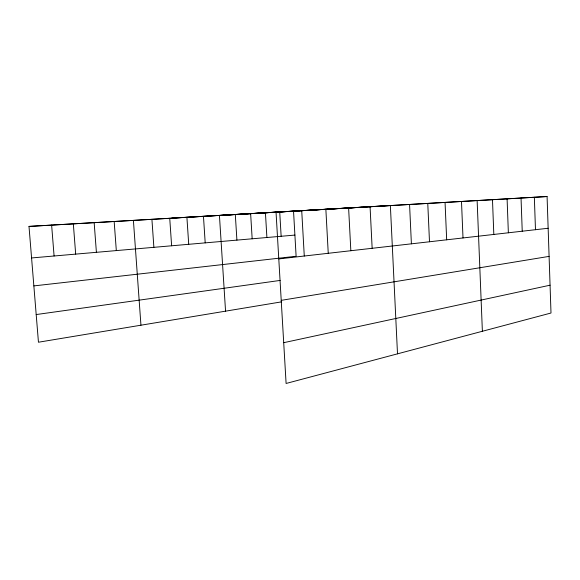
<?xml version="1.0" encoding="UTF-8"?>
<svg xmlns="http://www.w3.org/2000/svg" width="580" height="580" viewBox="0 0 580 580"><rect width="100%" height="100%" fill="white"/><g stroke="black" fill="none" stroke-linecap="round" stroke-linejoin="round"><path stroke-width="0.87" d="M283.707 342.686L550.065 285.193M281.416 301.883L38.454 342.222L29 226.41L390.362 205.516L397.503 353.844M281.22 300.346L549.093 256.382M36.192 314.556L280.154 280.423M278.784 258.926L548.143 228.259M33.858 285.904L296.112 256.266L293.538 211.2M31.574 257.948L294.901 235.081M276.036 212.07L286.099 383.467L551 313.019L547.078 196.533L219.436 215.463L225.555 311.156M171.651 218.131L547.078 196.533M29 226.41L362.137 207.234M51.627 225.105L54.085 255.998M73.334 223.858L75.675 254.12M94.163 222.662L96.403 252.322M114.173 221.509L116.319 250.589M133.407 220.407L140.947 325.206M151.916 219.341L153.881 247.326M186.912 217.333L188.718 244.303M169.737 218.319L171.622 245.789M203.464 216.376L205.197 242.868M235.313 214.549L236.908 240.113M250.632 213.665L252.169 238.793M265.43 212.817L266.901 237.51M279.719 211.997L281.14 236.277M301.716 210.598L304.275 256.026M325.858 209.213L328.244 253.293M348.609 207.908L350.835 250.727M370.069 206.676L372.15 248.298M409.567 204.414L411.394 243.832M427.772 203.37L429.49 241.773M445.056 202.384L446.673 239.815M461.491 201.441L463.007 237.952M492.478 199.665L493.819 234.443M477.13 200.542L482.379 331.267M507.094 198.824L508.363 232.79M521.036 198.026L522.232 231.21M534.347 197.265L535.478 229.702"/></g></svg>
